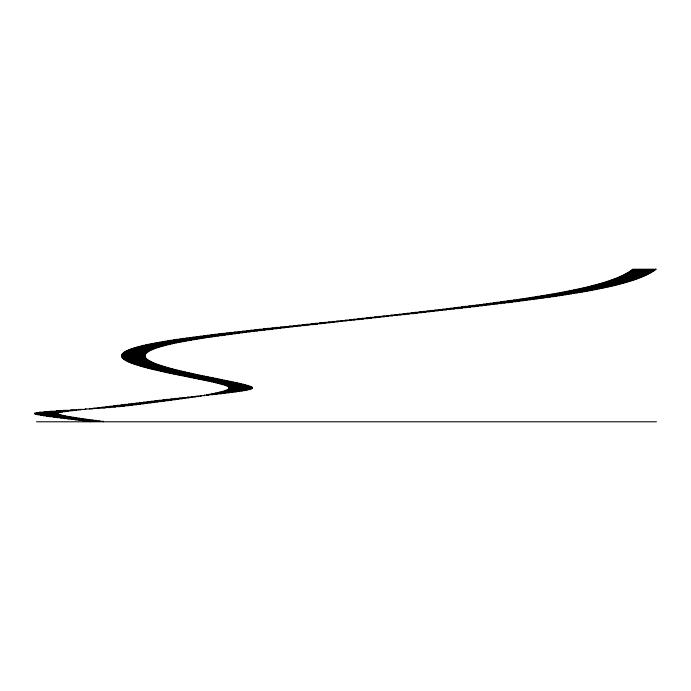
<?xml version="1.0" encoding="UTF-8"?>
<svg xmlns="http://www.w3.org/2000/svg" width="691" height="691" viewBox="0 0 691 691"><rect width="100%" height="100%" fill="white"/><g stroke="black" fill="none" stroke-linecap="round" stroke-linejoin="round"><path stroke-width="1.04" d="M656.251 269.214L632.723 269.214L632.723 269.671M121.737 355.347L144.989 355.347L144.989 354.889M144.903 355.805L121.728 355.805L121.728 356.271L144.963 356.271L144.963 356.729M229.213 387.876L252.345 387.876M34.723 413.538L57.811 413.538M36.519 421.786L656.45 421.786M655.655 269.214L655.655 269.671L632.127 269.671L632.127 270.129M655.042 269.671L655.042 270.129L631.496 270.129L631.496 270.596M654.394 270.129L654.394 270.596L630.848 270.596L630.848 271.053M653.721 270.596L653.721 271.053L630.175 271.053L630.175 271.511M653.012 271.053L653.012 271.511L629.466 271.511L629.466 271.969M652.287 271.511L652.287 271.969L628.741 271.969L628.741 272.427M651.527 271.969L651.527 272.427L627.981 272.427L627.981 272.885M650.741 272.427L650.741 272.885L627.195 272.885L627.195 273.342M649.929 272.885L649.929 273.342L626.383 273.342L626.383 273.8M649.082 273.342L649.082 273.8L625.536 273.8L625.536 274.258M648.201 273.8L648.201 274.258L624.664 274.258L624.664 274.716M647.294 274.258L647.294 274.716L623.766 274.716L623.766 275.173M646.353 274.716L646.353 275.173L622.833 275.173L622.833 275.631M645.377 275.173L645.377 275.631L621.865 275.631L621.865 276.089M644.375 275.631L644.375 276.089L620.872 276.089L620.872 276.547M643.33 276.089L643.33 276.547L619.844 276.547L619.844 277.005M642.259 276.547L642.259 277.005L618.79 277.005L618.79 277.462M641.144 277.005L641.144 277.462L617.685 277.462L617.685 277.92M639.987 277.462L639.987 277.92L616.562 277.92L616.562 278.378M638.804 277.92L638.804 278.378L615.396 278.378L615.396 278.836M637.586 278.378L637.586 278.836L614.204 278.836L614.204 279.294M636.325 278.836L636.325 279.294L612.969 279.294L612.969 279.751M635.029 279.294L635.029 279.751L611.708 279.751L611.708 280.209M633.69 279.751L633.69 280.209L610.403 280.209L610.403 280.667M632.308 280.209L632.308 280.667L609.056 280.667L609.056 281.125M630.892 280.667L630.892 281.125L607.674 281.125L607.674 281.591M629.432 281.125L629.432 281.591L606.257 281.591L606.257 282.049M627.929 281.591L627.929 282.049L604.806 282.049L604.806 282.507M626.383 282.049L626.383 282.507L603.303 282.507L603.303 282.965M624.785 282.507L624.785 282.965L601.775 282.965L601.775 283.422M623.152 282.965L623.152 283.422L600.194 283.422L600.194 283.88M621.468 283.422L621.468 283.88L598.579 283.88L598.579 284.338M619.741 283.88L619.741 284.338L596.92 284.338L596.92 284.796M617.97 284.338L617.97 284.796L595.219 284.796L595.219 285.253M616.147 284.796L616.147 285.253L593.474 285.253L593.474 285.711M614.273 285.253L614.273 285.711L591.686 285.711L591.686 286.169M612.356 285.711L612.356 286.169L589.855 286.169L589.855 286.627M610.386 286.169L610.386 286.627L587.981 286.627L587.981 287.085M608.365 286.627L608.365 287.085L586.054 287.085L586.054 287.542M606.301 287.085L606.301 287.542L584.094 287.542L584.094 288M604.176 287.542L604.176 288L582.081 288L582.081 288.458M601.999 288L601.999 288.458L580.025 288.458L580.025 288.916M599.771 288.458L599.771 288.916L577.926 288.916L577.926 289.374M597.499 288.916L597.499 289.374L575.776 289.374L575.776 289.831M595.158 289.374L595.158 289.831L573.573 289.831L573.573 290.289M592.766 289.831L592.766 290.289L571.327 290.289L571.327 290.747M590.321 290.289L590.321 290.747L569.038 290.747L569.038 291.205M587.834 290.747L587.834 291.205L566.706 291.205L566.706 291.662M585.277 291.205L585.277 291.662L564.322 291.662L564.322 292.129M582.677 291.662L582.677 292.129L561.895 292.129L561.895 292.587M580.025 292.129L580.025 292.587L559.416 292.587L559.416 293.044M577.313 292.587L577.313 293.044L556.894 293.044L556.894 293.502M574.549 293.044L574.549 293.502L554.329 293.502L554.329 293.96M571.733 293.502L571.733 293.96L551.712 293.96L551.712 294.418M568.857 293.96L568.857 294.418L549.043 294.418L549.043 294.876M565.938 294.418L565.938 294.876L546.331 294.876L546.331 295.333M562.958 294.876L562.958 295.333L543.575 295.333L543.575 295.791M559.926 295.333L559.926 295.791L540.777 295.791L540.777 296.249M556.851 295.791L556.851 296.249L537.926 296.249L537.926 296.707M553.716 296.249L553.716 296.707L535.033 296.707L535.033 297.165M550.537 296.707L550.537 297.165L532.105 297.165L532.105 297.622M547.315 297.165L547.315 297.622L529.125 297.622L529.125 298.08M544.033 297.622L544.033 298.08L526.101 298.08L526.101 298.538M540.716 298.08L540.716 298.538L523.035 298.538L523.035 298.996M537.348 298.538L537.348 298.996L519.926 298.996L519.926 299.453M533.936 298.996L533.936 299.453L516.764 299.453L516.764 299.911M530.472 299.453L530.472 299.911L513.568 299.911L513.568 300.369M526.974 299.911L526.974 300.369L510.338 300.369L510.338 300.827M523.433 300.369L523.433 300.827L507.064 300.827L507.064 301.285M519.857 300.827L519.857 301.285L503.756 301.285L503.756 301.742M516.246 301.285L516.246 301.742L500.414 301.742L500.414 302.2M512.601 301.742L512.601 302.2L497.028 302.2L497.028 302.667M508.913 302.2L508.913 302.667L493.607 302.667L493.607 303.124M505.199 302.667L505.199 303.124L490.152 303.124L490.152 303.582M501.45 303.124L501.45 303.582L486.671 303.582L486.671 304.04M497.675 303.582L497.675 304.04L483.147 304.04L483.147 304.498M493.866 304.04L493.866 304.498L479.597 304.498L479.597 304.956M490.031 304.498L490.031 304.956L476.013 304.956L476.013 305.413M486.17 304.956L486.17 305.413L472.402 305.413L472.402 305.871M482.283 305.413L482.283 305.871L468.757 305.871L468.757 306.329M478.371 305.871L478.371 306.329L465.086 306.329L465.086 306.787M474.441 306.329L474.441 306.787L461.389 306.787L461.389 307.245M470.485 306.787L470.485 307.245L457.667 307.245L457.667 307.702M466.511 307.245L466.511 307.702L453.909 307.702L453.909 308.16M462.512 307.702L462.512 308.16L450.126 308.16L450.126 308.618M458.496 308.16L458.496 308.618L446.326 308.618L446.326 309.076M454.471 308.618L454.471 309.076L442.499 309.076L442.499 309.533M450.428 309.076L450.428 309.533L438.655 309.533L438.655 309.991M446.369 309.533L446.369 309.991L434.777 309.991L434.777 310.449M442.292 309.991L442.292 310.449L430.89 310.449L430.89 310.907M438.215 310.449L438.215 310.907L426.978 310.907L426.978 311.365M434.112 310.907L434.112 311.365L423.047 311.365L423.047 311.822M430.009 311.365L430.009 311.822L419.1 311.822L419.1 312.28M425.889 311.822L425.889 312.28L415.127 312.28L415.127 312.738M421.76 312.28L421.76 312.738L411.145 312.738L411.145 313.196M417.632 312.738L417.632 313.196L407.137 313.196L407.137 313.662M413.486 313.196L413.486 313.662L403.121 313.662L403.121 314.12M409.34 313.662L409.34 314.12L399.078 314.12L399.078 314.578M405.185 314.12L405.185 314.578L395.019 314.578L395.019 315.036M401.013 314.578L401.013 315.036L390.942 315.036L390.942 315.493M396.841 315.036L396.841 315.493L386.865 315.493L386.865 315.951M392.669 315.493L392.669 315.951L382.762 315.951L382.762 316.409M388.497 315.951L388.497 316.409L378.651 316.409L378.651 316.867M384.317 316.409L384.317 316.867L374.513 316.867L374.513 317.324M380.136 316.867L380.136 317.324L370.376 317.324L370.376 317.782M375.947 317.324L375.947 317.782L366.221 317.782L366.221 318.24M371.767 317.782L371.767 318.24L362.049 318.24L362.049 318.698M367.577 318.24L367.577 318.698L357.869 318.698L357.869 319.156M363.397 318.698L363.397 319.156L353.671 319.156L353.671 319.613M359.208 319.156L359.208 319.613L349.465 319.613L349.465 320.071M355.027 319.613L355.027 320.071L345.232 320.071L345.232 320.529M350.829 320.071L350.829 320.529L341 320.529L341 320.987M346.649 320.529L346.649 320.987L336.75 320.987L336.75 321.445M342.468 320.987L342.468 321.445L332.492 321.445L332.492 321.902M338.296 321.445L338.296 321.902L328.216 321.902L328.216 322.36M334.124 321.902L334.124 322.36L323.932 322.36L323.932 322.818M329.952 322.36L329.952 322.818L319.631 322.818L319.631 323.276M325.798 322.818L325.798 323.276L315.329 323.276L315.329 323.733M321.652 323.276L321.652 323.733L311.002 323.733L311.002 324.2M317.497 323.733L317.497 324.2L306.666 324.2L306.666 324.658M313.369 324.2L313.369 324.658L302.321 324.658L302.321 325.115M309.248 324.658L309.248 325.115L297.968 325.115L297.968 325.573M305.137 325.115L305.137 325.573L293.606 325.573L293.606 326.031M301.051 325.573L301.051 326.031L289.235 326.031L289.235 326.489M296.975 326.031L296.975 326.489L284.839 326.489L284.839 326.947M292.898 326.489L292.898 326.947L280.486 326.947L280.486 327.404M288.864 326.947L288.864 327.404L276.15 327.404L276.15 327.862M284.856 327.404L284.856 327.862L271.831 327.862L271.831 328.32M280.874 327.862L280.874 328.32L267.538 328.32L267.538 328.778M276.927 328.32L276.927 328.778L263.271 328.778L263.271 329.236M272.997 328.778L272.997 329.236L259.03 329.236L259.03 329.693M269.101 329.236L269.101 329.693L254.815 329.693L254.815 330.151M265.232 329.693L265.232 330.151L250.634 330.151L250.634 330.609M261.397 330.151L261.397 330.609L246.48 330.609L246.48 331.067M257.596 330.609L257.596 331.067L242.36 331.067L242.36 331.525M253.83 331.067L253.83 331.525L238.274 331.525L238.274 331.982M251.887 387.418L251.887 386.96L228.522 386.96L228.522 386.502M251.783 388.333L251.783 388.8L228.669 388.8L228.669 389.258M251.049 386.96L251.049 386.502L227.762 386.502L227.762 386.044M250.703 388.8L250.703 389.258L227.995 389.258L227.995 389.715M250.107 331.525L250.107 331.982L234.223 331.982L234.223 332.44M249.909 386.502L249.909 386.044L226.76 386.044L226.76 385.587M249.149 389.258L249.149 389.715L227.063 389.715L227.063 390.173M248.544 386.044L248.544 385.587L225.534 385.587L225.534 385.129M247.205 389.715L247.205 390.173L225.905 390.173L225.905 390.631M246.998 385.587L246.998 385.129L224.134 385.129L224.134 384.671M246.419 331.982L246.419 332.44L230.224 332.44L230.224 332.898M245.322 385.129L245.322 384.671L222.58 384.671L222.58 384.213M244.908 390.173L244.908 390.631L224.54 390.631L224.54 391.089M243.526 384.671L243.526 384.213L220.904 384.213L220.904 383.755M242.783 332.44L242.783 332.898L226.259 332.898L226.259 333.356M242.282 390.631L242.282 391.089L223.003 391.089L223.003 391.547M241.643 384.213L241.643 383.755L219.133 383.755L219.133 383.298M239.682 383.755L239.682 383.298L217.276 383.298L217.276 382.84M239.371 391.089L239.371 391.547L221.301 391.547L221.301 392.004M239.181 332.898L239.181 333.356L222.338 333.356L222.338 333.813M237.669 383.298L237.669 382.84L215.342 382.84L215.342 382.382M236.192 391.547L236.192 392.004L219.462 392.004L219.462 392.462M235.622 333.356L235.622 333.813L218.468 333.813L218.468 334.271M235.605 382.84L235.605 382.382L213.355 382.382L213.355 381.924M233.498 382.382L233.498 381.924L211.308 381.924L211.308 381.467M232.772 392.004L232.772 392.462L217.518 392.462L217.518 392.92M232.116 333.813L232.116 334.271L214.651 334.271L214.651 334.729M231.347 381.924L231.347 381.467L209.218 381.467L209.218 381.009M229.162 381.467L229.162 381.009L207.093 381.009L207.093 380.551M229.222 387.418L229.213 388.333M229.144 392.462L229.144 392.92L215.471 392.92L215.471 393.378M229.006 386.96L229.006 387.418L252.345 387.418L252.336 388.333L229.049 388.333L229.049 388.8M228.661 334.271L228.661 334.729L210.885 334.729L210.885 335.195M226.959 381.009L226.959 380.551L204.933 380.551L204.933 380.093M225.249 334.729L225.249 335.195L207.17 335.195L207.17 335.653M225.326 392.92L225.326 393.378L213.346 393.378L213.346 393.835M224.73 380.551L224.73 380.093L202.739 380.093L202.739 379.635M222.476 380.093L222.476 379.635L200.502 379.635L200.502 379.178M221.897 335.195L221.897 335.653L203.517 335.653L203.517 336.111M221.345 393.378L221.345 393.835L211.152 393.835L211.152 394.293M220.222 379.635L220.222 379.178L198.248 379.178L198.248 378.72M218.598 335.653L218.598 336.111L199.906 336.111L199.906 336.569M217.95 379.178L217.95 378.72L195.985 378.72L195.985 378.262M217.242 393.835L217.242 394.293L208.889 394.293L208.889 394.751M215.687 378.72L215.687 378.262L193.705 378.262L193.705 377.804M215.342 336.111L215.342 336.569L196.374 336.569L196.374 337.027M213.424 378.262L213.424 377.804L191.416 377.804L191.416 377.338M213.035 394.293L213.035 394.751L206.566 394.751L206.566 395.209M212.154 336.569L212.154 337.027L192.901 337.027L192.901 337.484M211.161 377.804L211.161 377.338L189.135 377.338L189.135 376.88M209.028 337.027L209.028 337.484L189.498 337.484L189.498 337.942M208.915 377.338L208.915 376.88L186.855 376.88L186.855 376.422M208.768 394.751L208.768 395.209L204.078 395.209L204.078 395.667M206.669 376.88L206.669 376.422L184.583 376.422L184.583 375.964M205.961 337.484L205.961 337.942L186.164 337.942L186.164 338.4M204.441 376.422L204.441 375.964L182.312 375.964L182.312 375.507M204.467 395.209L204.467 395.667L200.157 395.667L200.157 396.124M202.964 337.942L202.964 338.4L182.899 338.4L182.899 338.858M202.238 375.964L202.238 375.507L180.066 375.507L180.066 375.049M201.349 395.667L201.349 396.124L195.855 396.124L195.855 396.582M200.027 338.4L200.027 338.858L179.703 338.858L179.703 339.316M200.044 375.507L200.044 375.049L177.829 375.049L177.829 374.591M198.438 396.124L198.438 396.582L191.588 396.582L191.588 397.04M197.876 375.049L197.876 374.591L175.609 374.591L175.609 374.133M197.16 338.858L197.16 339.316L176.594 339.316L176.594 339.773M195.726 374.591L195.726 374.133L173.406 374.133L173.406 373.676M195.372 396.582L195.372 397.04L187.347 397.04L187.347 397.498M194.361 339.316L194.361 339.773L173.553 339.773L173.553 340.231M193.601 374.133L193.601 373.676L171.23 373.676L171.23 373.218M192.184 397.04L192.184 397.498L183.15 397.498L183.15 397.956M191.632 339.773L191.632 340.231L170.591 340.231L170.591 340.689M191.493 373.676L191.493 373.218L169.079 373.218L169.079 372.76M189.42 373.218L189.42 372.76L166.946 372.76L166.946 372.302M188.971 340.231L188.971 340.689L167.714 340.689L167.714 341.147M188.911 397.498L188.911 397.956L178.995 397.956L178.995 398.413M187.373 372.76L187.373 372.302L164.838 372.302L164.838 371.844M186.389 340.689L186.389 341.147L164.907 341.147L164.907 341.604M185.568 397.956L185.568 398.413L174.883 398.413L174.883 398.871M185.361 372.302L185.361 371.844L162.765 371.844L162.765 371.387M183.875 341.147L183.875 341.604L162.195 341.604L162.195 342.062M183.374 371.844L183.374 371.387L160.718 371.387L160.718 370.929M182.182 398.413L182.182 398.871L170.815 398.871L170.815 399.338M181.431 341.604L181.431 342.062L159.561 342.062L159.561 342.52M181.422 371.387L181.422 370.929L158.705 370.929L158.705 370.471M179.496 370.929L179.496 370.471L156.727 370.471L156.727 370.013M179.073 342.062L179.073 342.52L157.021 342.52L157.021 342.978M178.753 398.871L178.753 399.338L166.781 399.338L166.781 399.795M177.622 370.471L177.622 370.013L154.793 370.013L154.793 369.555M176.784 342.52L176.784 342.978L154.559 342.978L154.559 343.436M175.773 370.013L175.773 369.555L152.884 369.555L152.884 369.098M175.307 399.338L175.307 399.795L162.791 399.795L162.791 400.253M174.573 342.978L174.573 343.436L152.184 343.436L152.184 343.893M173.968 369.555L173.968 369.098L151.018 369.098L151.018 368.64M172.439 343.436L172.439 343.893L149.904 343.893L149.904 344.351M172.197 369.098L172.197 368.64L149.196 368.64L149.196 368.182M171.843 399.795L171.843 400.253L158.844 400.253L158.844 400.711M170.478 368.64L170.478 368.182L147.416 368.182L147.416 367.724M170.383 343.893L170.383 344.351L147.71 344.351L147.71 344.809M168.794 368.182L168.794 367.724L145.68 367.724L145.68 367.267M168.414 344.351L168.414 344.809L145.602 344.809L145.602 345.267M168.362 400.253L168.362 400.711L154.931 400.711L154.931 401.169M167.153 367.724L167.153 367.267L143.987 367.267L143.987 366.8M166.514 344.809L166.514 345.267L143.59 345.267L143.59 345.733M165.564 367.267L165.564 366.8L142.337 366.8L142.337 366.342M164.89 400.711L164.89 401.169L151.053 401.169L151.053 401.626M164.7 345.267L164.7 345.733L141.664 345.733L141.664 346.191M164.017 366.8L164.017 366.342L140.748 366.342L140.748 365.885M162.964 345.733L162.964 346.191L139.832 346.191L139.832 346.649M162.523 366.342L162.523 365.885L139.202 365.885L139.202 365.427M161.418 401.169L161.418 401.626L147.218 401.626L147.218 402.084M161.314 346.191L161.314 346.649L138.088 346.649L138.088 347.107M161.072 365.885L161.072 365.427L137.716 365.427L137.716 364.969M159.733 346.649L159.733 347.107L136.429 347.107L136.429 347.564M159.681 365.427L159.681 364.969L136.274 364.969L136.274 364.511M158.334 364.969L158.334 364.511L134.892 364.511L134.892 364.053M158.239 347.107L158.239 347.564L134.875 347.564L134.875 348.022M157.945 401.626L157.945 402.084L143.417 402.084L143.417 402.542M157.047 364.511L157.047 364.053L133.57 364.053L133.57 363.596M156.831 347.564L156.831 348.022L133.398 348.022L133.398 348.48M155.821 364.053L155.821 363.596L132.318 363.596L132.318 363.138M155.492 348.022L155.492 348.48L132.016 348.48L132.016 348.938M154.654 363.596L154.654 363.138L131.117 363.138L131.117 362.68M154.49 402.084L154.49 402.542L139.642 402.542L139.642 403M154.24 348.48L154.24 348.938L130.72 348.938L130.72 349.396M153.54 363.138L153.54 362.68L129.986 362.68L129.986 362.222M153.074 348.938L153.074 349.396L129.519 349.396L129.519 349.853M152.486 362.68L152.486 362.222L128.915 362.222L128.915 361.764M151.977 349.396L151.977 349.853L128.396 349.853L128.396 350.311M151.502 362.222L151.502 361.764L127.913 361.764L127.913 361.307M150.966 349.853L150.966 350.311L127.369 350.311L127.369 350.769M151.044 402.542L151.044 403L135.902 403L135.902 403.458M150.578 361.764L150.578 361.307L126.98 361.307L126.98 360.849M150.033 350.311L150.033 350.769L126.436 350.769L126.436 351.227M149.714 361.307L149.714 360.849L126.116 360.849L126.116 360.391M149.178 350.769L149.178 351.227L125.581 351.227L125.581 351.684M148.919 360.849L148.919 360.391L125.33 360.391L125.33 359.933M148.401 351.227L148.401 351.684L124.812 351.684L124.812 352.142M148.194 360.391L148.194 359.933L124.613 359.933L124.613 359.475M147.701 351.684L147.701 352.142L124.13 352.142L124.13 352.6M147.537 359.933L147.537 359.475L123.974 359.475L123.974 359.018M147.546 403L147.546 403.458L132.18 403.458L132.18 403.915M147.079 352.142L147.079 352.6L123.534 352.6L123.534 353.058M146.95 359.475L146.95 359.018L123.413 359.018L123.413 358.56M146.544 352.6L146.544 353.058L123.024 353.058L123.024 353.516M146.432 359.018L146.432 358.56L122.929 358.56L122.929 358.102M146.077 353.058L146.077 353.516L122.601 353.516L122.601 353.973M145.991 358.56L145.991 358.102L122.523 358.102L122.523 357.644M145.689 353.516L145.689 353.973L122.264 353.973L122.264 354.431M145.62 358.102L145.62 357.644L122.203 357.644L122.203 357.187M145.378 353.973L145.378 354.431L122.005 354.431L122.005 354.889M145.326 357.644L145.326 357.187L121.961 357.187L121.961 356.729M145.145 354.431L145.145 354.889L121.832 354.889L121.737 355.805M145.11 357.187L145.11 356.729L121.806 356.729L121.806 356.271M144.903 355.347L144.894 356.271M143.987 403.458L143.987 403.915L128.474 403.915L128.474 404.373M140.333 403.915L140.333 404.373L124.769 404.373L124.769 404.831M136.585 404.373L136.585 404.831L121.055 404.831L121.055 405.289M132.724 404.831L132.724 405.289L117.315 405.289L117.315 405.747M128.725 405.289L128.725 405.747L113.54 405.747L113.54 406.204M124.553 405.747L124.553 406.204L109.722 406.204L109.722 406.662M120.174 406.204L120.174 406.662L105.844 406.662L105.844 407.12M115.535 406.662L115.535 407.12L101.888 407.12L101.888 407.578M110.569 407.12L110.569 407.578L97.846 407.578L97.846 408.036M105.196 407.578L105.196 408.036L93.708 408.036L93.708 408.493M103.52 421.786L103.52 421.329L86.548 421.329L86.548 420.871M99.979 421.329L99.979 420.871L82.73 420.871L82.73 420.404M99.331 408.036L99.331 408.493L89.476 408.493L89.476 408.951M96.49 420.871L96.49 420.404L78.921 420.404L78.921 419.947M93.043 420.404L93.043 419.947L75.155 419.947L75.155 419.489M92.888 408.493L92.888 408.951L85.192 408.951L85.192 409.409M90.391 421.329L90.391 421.786M89.657 419.947L89.657 419.489L71.398 419.489L71.398 419.031M86.323 419.489L86.323 419.031L67.683 419.031L67.683 418.573M85.857 408.951L85.857 409.409L78.333 409.409L78.333 409.875M83.067 419.031L83.067 418.573L64.004 418.573L64.004 418.115M80.89 409.409L80.89 409.875L70.655 409.875L70.655 410.333M79.88 418.573L79.88 418.115L60.367 418.115L60.367 417.658M76.787 418.115L76.787 417.658L56.783 417.658L56.783 417.2M76.649 409.875L76.649 410.333L63.252 410.333L63.252 410.791M73.799 417.658L73.799 417.2L53.276 417.2L53.276 416.742M72.59 410.333L72.59 410.791L56.299 410.791L56.299 411.249M70.94 417.2L70.94 416.742L49.847 416.742L49.847 416.284M68.798 410.791L68.798 411.249L49.864 411.249L49.864 411.706M68.236 416.742L68.236 416.284L46.539 416.284L46.539 415.827M65.705 416.284L65.705 415.827L43.395 415.827L43.395 415.369M65.369 411.249L65.369 411.706L44.129 411.706L44.129 412.164M63.408 415.827L63.408 415.369L40.484 415.369L40.484 414.911M62.432 411.706L62.432 412.164L39.465 412.164L39.465 412.622M61.387 415.369L61.387 414.911L37.927 414.911L37.927 414.453M60.126 412.164L60.126 412.622L36.26 412.622L36.26 413.08M59.711 414.911L59.711 414.453L35.915 414.453L35.915 413.995M58.562 412.622L58.562 413.08L34.723 413.08L34.723 413.995L58.485 413.995L58.485 414.453M57.802 413.08L57.811 413.995"/></g></svg>
